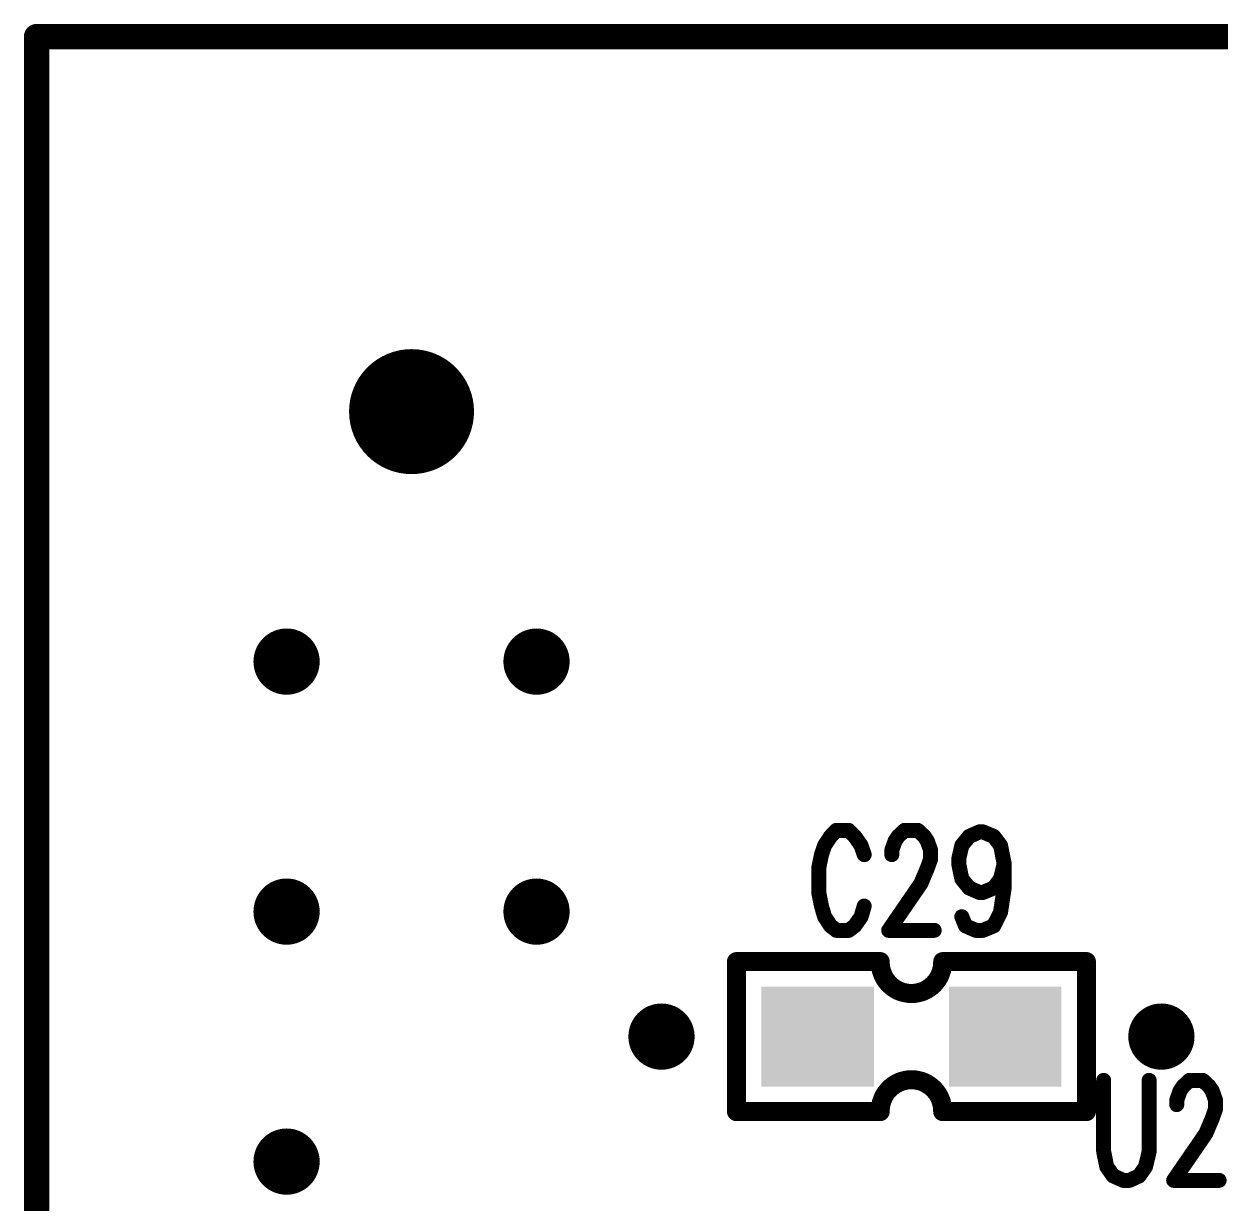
# Model space of a CAD drawing. Extents: x -0.1 to 57.1, y -0.1 to 42.5.
# Drawn here: x -0.1 to 9.47, y 25.67 to 35.1 of the extents above; entities that cross this region are included whole.
import ezdxf

# ---------------------------------------------------------------- set-up
doc = ezdxf.new("R2010")
doc.units = 0
doc.header["$MEASUREMENT"] = 0
doc.layers.get('0').update_dxf_attribs({"linetype": 'CONTINUOUS'})
doc.layers.add('02_ASSY1_GBR', color=7, linetype='CONTINUOUS')

# ---------------------------------------------------------------- blocks, each defined once
blk = doc.blocks.new('RECTANGLE_139')
blk.add_solid([(0.45, 0.4), (0.45, -0.4), (-0.45, 0.4), (-0.45, -0.4)])
blk = doc.blocks.new('ROUND_181')
at = {"const_width": 0.5}
blk.add_lwpolyline([(-0.25, 0, 1), (0.25, 0, 1)], format="xyb", close=True, dxfattribs=at)
blk = doc.blocks.new('ROUND_182')
at = {"const_width": 0.265}
blk.add_lwpolyline([(-0.1325, 0, 1), (0.1325, 0, 1)], format="xyb", close=True, dxfattribs=at)
blk = doc.blocks.new('ROUND_1')
at = {"const_width": 0.1016}
blk.add_lwpolyline([(-0.0508, 0, 1), (0.0508, 0, 1)], format="xyb", close=True, dxfattribs=at)
blk = doc.blocks.new('ROUND_4')
at = {"const_width": 0.06}
blk.add_lwpolyline([(-0.03, 0, 1), (0.03, 0, 1)], format="xyb", close=True, dxfattribs=at)
blk = doc.blocks.new('ROUND_3')
at = {"const_width": 0.0762}
blk.add_lwpolyline([(-0.0381, 0, 1), (0.0381, 0, 1)], format="xyb", close=True, dxfattribs=at)

msp = doc.modelspace()

# ---------------------------------------------------------------- linework, layer by layer
at = {"layer": '02_ASSY1_GBR'}
for points, const_width in [([(57, 35), (0, 35)], 0.2032), ([(0, 35), (0, 0)], 0.2032), ([(6.353, 28.602), (6.305, 28.529)], 0.12), ([(6.4, 28.65), (6.353, 28.602)], 0.12), ([(6.498, 28.65), (6.4, 28.65)], 0.12), ([(6.546, 28.602), (6.498, 28.65)], 0.12), ([(6.597, 28.529), (6.546, 28.602)], 0.12), ([(6.843, 28.492), (6.869, 28.565)], 0.12), ([(6.869, 28.565), (6.894, 28.602)], 0.12), ([(6.894, 28.602), (6.945, 28.65)], 0.12), ([(6.945, 28.65), (7.051, 28.65)], 0.12), ([(7.051, 28.65), (7.102, 28.602)], 0.12), ([(7.102, 28.602), (7.127, 28.565)], 0.12), ([(7.127, 28.565), (7.153, 28.492)], 0.12), ([(7.403, 28.529), (7.462, 28.602)], 0.12), ([(7.462, 28.602), (7.545, 28.638)], 0.12), ([(7.545, 28.638), (7.571, 28.638)], 0.12), ([(7.571, 28.638), (7.658, 28.602)], 0.12), ([(7.658, 28.602), (7.713, 28.529)], 0.12), ([(6.305, 28.529), (6.28, 28.456)], 0.12), ([(6.622, 28.456), (6.597, 28.529)], 0.12), ([(6.843, 28.456), (6.843, 28.492)], 0.12), ([(7.153, 28.492), (7.153, 28.42)], 0.12), ([(7.378, 28.42), (7.403, 28.529)], 0.12), ([(7.713, 28.529), (7.742, 28.383)], 0.12), ([(6.28, 28.456), (6.258, 28.347)], 0.12), ([(7.153, 28.42), (7.127, 28.347)], 0.12), ([(7.378, 28.383), (7.378, 28.42)], 0.12), ([(7.403, 28.262), (7.378, 28.383)], 0.12), ([(7.742, 28.383), (7.713, 28.262)], 0.12), ([(7.742, 28.383), (7.742, 28.189)], 0.12), ([(6.258, 28.347), (6.258, 28.153)], 0.12), ([(7.127, 28.347), (7.076, 28.226)], 0.12), ([(7.076, 28.226), (6.818, 27.85)], 0.12), ([(7.462, 28.189), (7.403, 28.262)], 0.12), ([(7.545, 28.153), (7.462, 28.189)], 0.12), ([(7.658, 28.189), (7.571, 28.153)], 0.12), ([(7.713, 28.262), (7.658, 28.189)], 0.12), ([(7.742, 28.189), (7.713, 27.995)], 0.12), ([(6.258, 28.153), (6.28, 28.044)], 0.12), ([(7.571, 28.153), (7.545, 28.153)], 0.12), ([(6.28, 28.044), (6.305, 27.959)], 0.12), ([(6.597, 27.959), (6.622, 28.044)], 0.12), ([(7.713, 27.995), (7.658, 27.886)], 0.12), ([(6.305, 27.959), (6.353, 27.886)], 0.12), ([(6.546, 27.886), (6.597, 27.959)], 0.12), ([(7.433, 27.886), (7.403, 27.959)], 0.12), ([(6.353, 27.886), (6.4, 27.85)], 0.12), ([(6.4, 27.85), (6.498, 27.85)], 0.12), ([(6.498, 27.85), (6.546, 27.886)], 0.12), ([(6.818, 27.85), (7.182, 27.85)], 0.12), ([(7.516, 27.85), (7.433, 27.886)], 0.12), ([(7.571, 27.85), (7.516, 27.85)], 0.12), ([(7.658, 27.886), (7.571, 27.85)], 0.12), ([(6.75, 27.6), (5.6, 27.6)], 0.1524), ([(5.6, 27.6), (5.6, 26.4)], 0.1524), ([(6.751, 27.575), (6.75, 27.6)], 0.1524), ([(7.25, 27.6), (7.249, 27.575)], 0.1524), ([(8.4, 27.6), (7.25, 27.6)], 0.1524), ([(8.4, 27.6), (8.4, 26.4)], 0.1524), ([(6.754, 27.551), (6.751, 27.575)], 0.1524), ([(6.76, 27.526), (6.754, 27.551)], 0.1524), ([(6.768, 27.503), (6.76, 27.526)], 0.1524), ([(6.778, 27.48), (6.768, 27.503)], 0.1524), ([(7.232, 27.503), (7.222, 27.48)], 0.1524), ([(7.24, 27.526), (7.232, 27.503)], 0.1524), ([(7.246, 27.551), (7.24, 27.526)], 0.1524), ([(7.249, 27.575), (7.246, 27.551)], 0.1524), ([(6.79, 27.459), (6.778, 27.48)], 0.1524), ([(6.805, 27.439), (6.79, 27.459)], 0.1524), ([(6.821, 27.42), (6.805, 27.439)], 0.1524), ([(6.84, 27.403), (6.821, 27.42)], 0.1524), ([(6.86, 27.388), (6.84, 27.403)], 0.1524), ([(7.16, 27.403), (7.14, 27.388)], 0.1524), ([(7.179, 27.42), (7.16, 27.403)], 0.1524), ([(7.195, 27.439), (7.179, 27.42)], 0.1524), ([(7.21, 27.459), (7.195, 27.439)], 0.1524), ([(7.222, 27.48), (7.21, 27.459)], 0.1524), ([(6.881, 27.375), (6.86, 27.388)], 0.1524), ([(6.903, 27.364), (6.881, 27.375)], 0.1524), ([(6.927, 27.356), (6.903, 27.364)], 0.1524), ([(6.951, 27.35), (6.927, 27.356)], 0.1524), ([(6.975, 27.346), (6.951, 27.35)], 0.1524), ([(7, 27.345), (6.975, 27.346)], 0.1524), ([(7.025, 27.346), (7, 27.345)], 0.1524), ([(7.049, 27.35), (7.025, 27.346)], 0.1524), ([(7.073, 27.356), (7.049, 27.35)], 0.1524), ([(7.097, 27.364), (7.073, 27.356)], 0.1524), ([(7.119, 27.375), (7.097, 27.364)], 0.1524), ([(7.14, 27.388), (7.119, 27.375)], 0.1524), ([(6.881, 26.625), (6.903, 26.636)], 0.1524), ([(6.903, 26.636), (6.927, 26.644)], 0.1524), ([(6.927, 26.644), (6.951, 26.65)], 0.1524), ([(6.951, 26.65), (6.975, 26.654)], 0.1524), ([(6.975, 26.654), (7, 26.655)], 0.1524), ([(7, 26.655), (7.025, 26.654)], 0.1524), ([(7.025, 26.654), (7.049, 26.65)], 0.1524), ([(7.049, 26.65), (7.073, 26.644)], 0.1524), ([(7.073, 26.644), (7.097, 26.636)], 0.1524), ([(7.097, 26.636), (7.119, 26.625)], 0.1524), ([(8.538, 26.65), (8.538, 26.08)], 0.12), ([(8.902, 26.08), (8.902, 26.65)], 0.12), ([(9.174, 26.602), (9.225, 26.65)], 0.12), ([(9.225, 26.65), (9.331, 26.65)], 0.12), ([(9.331, 26.65), (9.382, 26.602)], 0.12), ([(6.778, 26.52), (6.79, 26.541)], 0.1524), ([(6.79, 26.541), (6.805, 26.561)], 0.1524), ([(6.805, 26.561), (6.821, 26.58)], 0.1524), ([(6.821, 26.58), (6.84, 26.597)], 0.1524), ([(6.84, 26.597), (6.86, 26.612)], 0.1524), ([(6.86, 26.612), (6.881, 26.625)], 0.1524), ([(7.119, 26.625), (7.14, 26.612)], 0.1524), ([(7.14, 26.612), (7.16, 26.597)], 0.1524), ([(7.16, 26.597), (7.179, 26.58)], 0.1524), ([(7.179, 26.58), (7.195, 26.561)], 0.1524), ([(7.195, 26.561), (7.21, 26.541)], 0.1524), ([(7.21, 26.541), (7.222, 26.52)], 0.1524), ([(9.123, 26.492), (9.149, 26.565)], 0.12), ([(9.149, 26.565), (9.174, 26.602)], 0.12), ([(9.382, 26.602), (9.407, 26.565)], 0.12), ([(9.407, 26.565), (9.433, 26.492)], 0.12), ([(6.751, 26.425), (6.754, 26.449)], 0.1524), ([(6.754, 26.449), (6.76, 26.474)], 0.1524), ([(6.76, 26.474), (6.768, 26.497)], 0.1524), ([(6.768, 26.497), (6.778, 26.52)], 0.1524), ([(7.222, 26.52), (7.232, 26.497)], 0.1524), ([(7.232, 26.497), (7.24, 26.474)], 0.1524), ([(7.24, 26.474), (7.246, 26.449)], 0.1524), ([(7.246, 26.449), (7.249, 26.425)], 0.1524), ([(9.123, 26.456), (9.123, 26.492)], 0.12), ([(9.433, 26.492), (9.433, 26.42)], 0.12), ([(6.75, 26.4), (5.6, 26.4)], 0.1524), ([(6.75, 26.4), (6.751, 26.425)], 0.1524), ([(7.249, 26.425), (7.25, 26.4)], 0.1524), ([(8.4, 26.4), (7.25, 26.4)], 0.1524), ([(9.433, 26.42), (9.407, 26.347)], 0.12), ([(9.407, 26.347), (9.356, 26.226)], 0.12), ([(9.356, 26.226), (9.098, 25.85)], 0.12), ([(8.538, 26.08), (8.563, 25.959)], 0.12), ([(8.873, 25.959), (8.902, 26.08)], 0.12), ([(8.563, 25.959), (8.614, 25.886)], 0.12), ([(8.614, 25.886), (8.695, 25.85)], 0.12), ([(8.745, 25.85), (8.822, 25.886)], 0.12), ([(8.822, 25.886), (8.873, 25.959)], 0.12), ([(8.695, 25.85), (8.745, 25.85)], 0.12), ([(9.098, 25.85), (9.462, 25.85)], 0.12)]:
    msp.add_lwpolyline(points, dxfattribs=dict(at, const_width=const_width))

# ---------------------------------------------------------------- block references
for name, p in [('ROUND_1', (0, 35)), ('ROUND_181', (3, 32)), ('ROUND_182', (2, 30)), ('ROUND_182', (4, 30)), ('ROUND_4', (6.353, 28.602)), ('ROUND_4', (6.4, 28.65)), ('ROUND_4', (6.498, 28.65)), ('ROUND_4', (6.546, 28.602)), ('ROUND_4', (6.869, 28.565)), ('ROUND_4', (6.894, 28.602)), ('ROUND_4', (6.945, 28.65)), ('ROUND_4', (7.051, 28.65)), ('ROUND_4', (7.102, 28.602)), ('ROUND_4', (7.127, 28.565)), ('ROUND_4', (7.462, 28.602)), ('ROUND_4', (7.545, 28.638)), ('ROUND_4', (7.571, 28.638)), ('ROUND_4', (7.658, 28.602)), ('ROUND_4', (6.305, 28.529)), ('ROUND_4', (6.597, 28.529)), ('ROUND_4', (6.843, 28.492)), ('ROUND_4', (7.153, 28.492)), ('ROUND_4', (7.403, 28.529)), ('ROUND_4', (7.713, 28.529)), ('ROUND_4', (6.28, 28.456)), ('ROUND_4', (6.622, 28.456)), ('ROUND_4', (6.843, 28.456)), ('ROUND_4', (7.153, 28.42)), ('ROUND_4', (7.378, 28.42)), ('ROUND_4', (7.378, 28.383)), ('ROUND_4', (7.742, 28.383)), ('ROUND_4', (7.742, 28.383)), ('ROUND_4', (6.258, 28.347)), ('ROUND_4', (7.127, 28.347)), ('ROUND_182', (2, 28)), ('ROUND_182', (4, 28)), ('ROUND_4', (7.076, 28.226)), ('ROUND_4', (7.403, 28.262)), ('ROUND_4', (7.462, 28.189)), ('ROUND_4', (7.658, 28.189)), ('ROUND_4', (7.713, 28.262)), ('ROUND_4', (7.742, 28.189)), ('ROUND_4', (6.258, 28.153)), ('ROUND_4', (7.545, 28.153)), ('ROUND_4', (7.571, 28.153)), ('ROUND_4', (6.28, 28.044)), ('ROUND_4', (6.622, 28.044)), ('ROUND_4', (7.713, 27.995)), ('ROUND_4', (6.305, 27.959)), ('ROUND_4', (6.597, 27.959)), ('ROUND_4', (7.403, 27.959)), ('ROUND_4', (6.353, 27.886)), ('ROUND_4', (6.4, 27.85)), ('ROUND_4', (6.498, 27.85)), ('ROUND_4', (6.546, 27.886)), ('ROUND_4', (6.818, 27.85)), ('ROUND_4', (7.182, 27.85)), ('ROUND_4', (7.433, 27.886)), ('ROUND_4', (7.516, 27.85)), ('ROUND_4', (7.571, 27.85)), ('ROUND_4', (7.658, 27.886)), ('ROUND_3', (5.6, 27.6)), ('ROUND_3', (5.6, 27.6)), ('ROUND_3', (6.75, 27.6)), ('ROUND_3', (6.75, 27.6)), ('ROUND_3', (7.25, 27.6)), ('ROUND_3', (7.25, 27.6)), ('ROUND_3', (8.4, 27.6)), ('ROUND_3', (8.4, 27.6)), ('ROUND_3', (6.751, 27.575)), ('ROUND_3', (6.754, 27.551)), ('ROUND_3', (6.76, 27.526)), ('ROUND_3', (6.768, 27.503)), ('ROUND_3', (7.232, 27.503)), ('ROUND_3', (7.24, 27.526)), ('ROUND_3', (7.246, 27.551)), ('ROUND_3', (7.249, 27.575)), ('ROUND_3', (6.778, 27.48)), ('ROUND_3', (6.79, 27.459)), ('ROUND_3', (6.805, 27.439)), ('ROUND_3', (6.821, 27.42)), ('ROUND_3', (6.84, 27.403)), ('ROUND_3', (7.16, 27.403)), ('ROUND_3', (7.179, 27.42)), ('ROUND_3', (7.195, 27.439)), ('ROUND_3', (7.21, 27.459)), ('ROUND_3', (7.222, 27.48)), ('RECTANGLE_139', (6.25, 27)), ('ROUND_3', (6.86, 27.388)), ('ROUND_3', (6.881, 27.375)), ('ROUND_3', (6.903, 27.364)), ('ROUND_3', (6.927, 27.356)), ('ROUND_3', (6.951, 27.35)), ('ROUND_3', (6.975, 27.346)), ('ROUND_3', (7, 27.345)), ('ROUND_3', (7.025, 27.346)), ('ROUND_3', (7.049, 27.35)), ('ROUND_3', (7.073, 27.356)), ('ROUND_3', (7.097, 27.364)), ('ROUND_3', (7.119, 27.375)), ('ROUND_3', (7.14, 27.388)), ('RECTANGLE_139', (7.75, 27)), ('ROUND_182', (5, 27)), ('ROUND_182', (9, 27)), ('ROUND_3', (6.903, 26.636)), ('ROUND_3', (6.927, 26.644)), ('ROUND_3', (6.951, 26.65)), ('ROUND_3', (6.975, 26.654)), ('ROUND_3', (7, 26.655)), ('ROUND_3', (7.025, 26.654)), ('ROUND_3', (7.049, 26.65)), ('ROUND_3', (7.073, 26.644)), ('ROUND_3', (7.097, 26.636)), ('ROUND_4', (8.538, 26.65)), ('ROUND_4', (8.902, 26.65)), ('ROUND_4', (9.225, 26.65)), ('ROUND_4', (9.331, 26.65)), ('ROUND_3', (6.79, 26.541)), ('ROUND_3', (6.805, 26.561)), ('ROUND_3', (6.821, 26.58)), ('ROUND_3', (6.84, 26.597)), ('ROUND_3', (6.86, 26.612)), ('ROUND_3', (6.881, 26.625)), ('ROUND_3', (7.119, 26.625)), ('ROUND_3', (7.14, 26.612)), ('ROUND_3', (7.16, 26.597)), ('ROUND_3', (7.179, 26.58)), ('ROUND_3', (7.195, 26.561)), ('ROUND_3', (7.21, 26.541)), ('ROUND_4', (9.149, 26.565)), ('ROUND_4', (9.174, 26.602)), ('ROUND_4', (9.382, 26.602)), ('ROUND_4', (9.407, 26.565)), ('ROUND_3', (6.754, 26.449)), ('ROUND_3', (6.76, 26.474)), ('ROUND_3', (6.768, 26.497)), ('ROUND_3', (6.778, 26.52)), ('ROUND_3', (7.222, 26.52)), ('ROUND_3', (7.232, 26.497)), ('ROUND_3', (7.24, 26.474)), ('ROUND_3', (7.246, 26.449)), ('ROUND_4', (9.123, 26.492)), ('ROUND_4', (9.123, 26.456)), ('ROUND_4', (9.433, 26.492)), ('ROUND_3', (5.6, 26.4)), ('ROUND_3', (5.6, 26.4)), ('ROUND_3', (6.75, 26.4)), ('ROUND_3', (6.75, 26.4)), ('ROUND_3', (6.751, 26.425)), ('ROUND_3', (7.249, 26.425)), ('ROUND_3', (7.25, 26.4)), ('ROUND_3', (7.25, 26.4)), ('ROUND_3', (8.4, 26.4)), ('ROUND_3', (8.4, 26.4)), ('ROUND_4', (9.433, 26.42)), ('ROUND_4', (9.407, 26.347)), ('ROUND_182', (2, 26)), ('ROUND_4', (9.356, 26.226)), ('ROUND_4', (8.538, 26.08)), ('ROUND_4', (8.902, 26.08)), ('ROUND_4', (8.563, 25.959)), ('ROUND_4', (8.614, 25.886)), ('ROUND_4', (8.822, 25.886)), ('ROUND_4', (8.873, 25.959)), ('ROUND_4', (8.695, 25.85)), ('ROUND_4', (8.745, 25.85)), ('ROUND_4', (9.098, 25.85)), ('ROUND_4', (9.462, 25.85))]:
    msp.add_blockref(name, p, dxfattribs=at)

doc.saveas('drawing.dxf')
